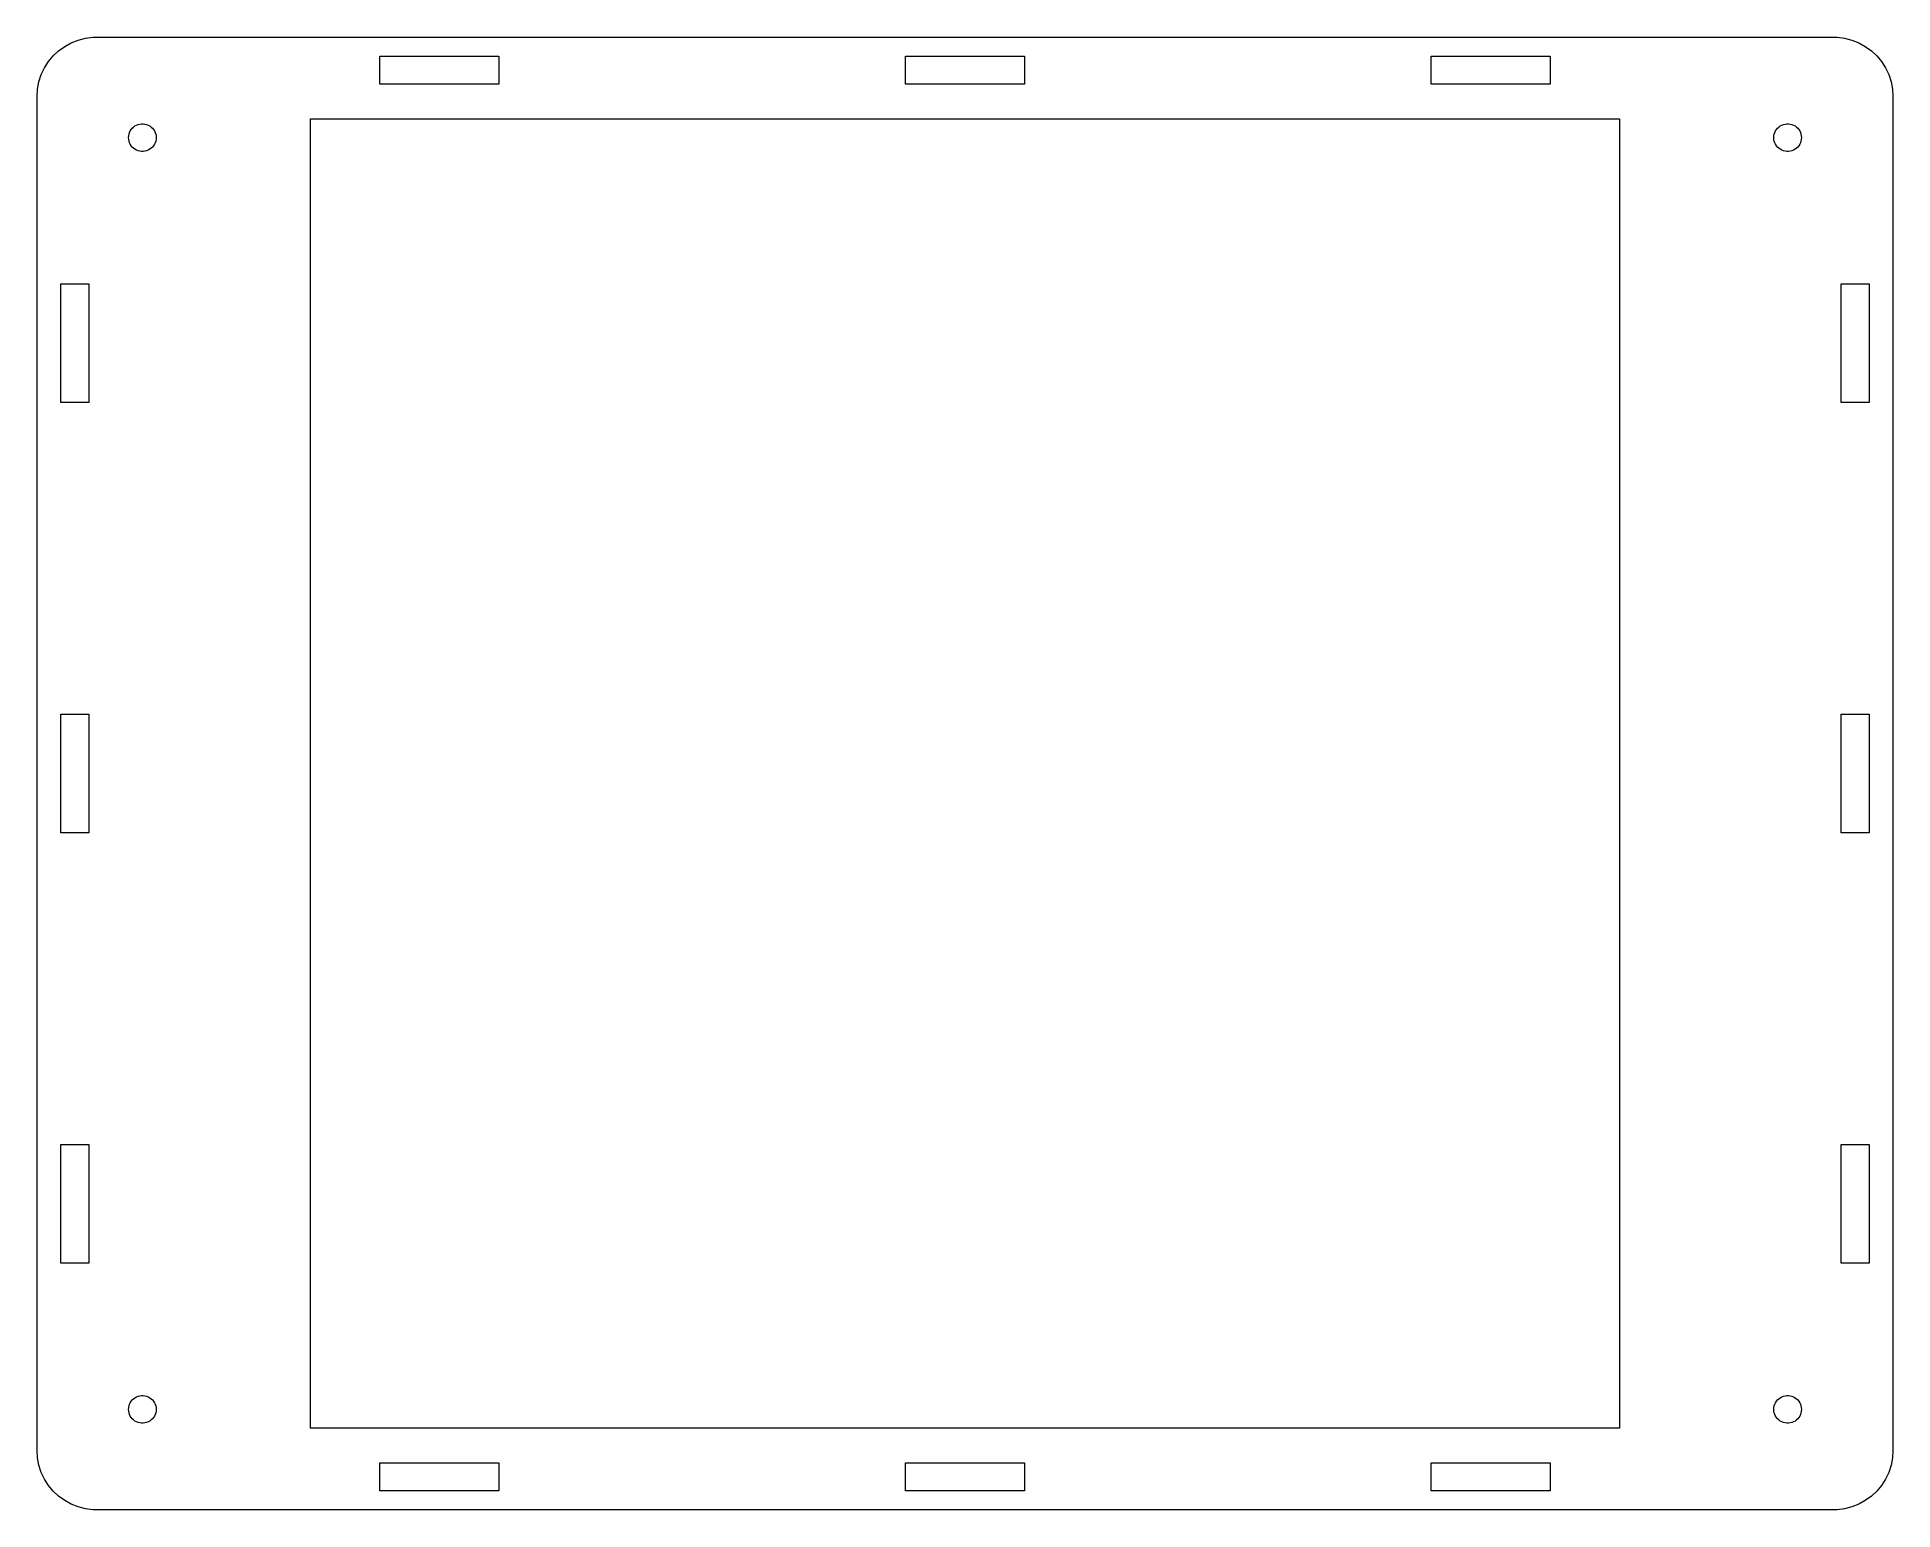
# Model space of a CAD drawing. Header units: inches. Extents: x -99 to 99, y -79 to 79.
import ezdxf

# ---------------------------------------------------------------- set-up
doc = ezdxf.new("R2010")
doc.units = ezdxf.units.IN
doc.layers.get('0').update_dxf_attribs({"linetype": 'CONTINUOUS', "lineweight": 0})

msp = doc.modelspace()

# ---------------------------------------------------------------- linework, layer by layer
for p, q in [((-96.952, 77.289), (-96.307, 77.758)), ((-96.307, 77.758), (-95.608, 78.142)), ((-95.608, 78.142), (-94.867, 78.436)), ((-94.867, 78.436), (-94.094, 78.634)), ((-94.094, 78.634), (-93.303, 78.734)), ((-93.303, 78.734), (-92.905, 78.734)), ((-92.905, 78.734), (-92.905, 78.747)), ((-92.905, 78.747), (92.905, 78.747)), ((92.905, 78.747), (92.905, 78.734)), ((92.905, 78.734), (93.303, 78.734)), ((93.303, 78.734), (94.094, 78.634)), ((94.094, 78.634), (94.867, 78.436)), ((94.867, 78.436), (95.608, 78.142)), ((95.608, 78.142), (96.307, 77.758)), ((96.307, 77.758), (96.952, 77.289)), ((-98.809, 74.734), (-98.469, 75.456)), ((-98.469, 75.456), (-98.042, 76.129)), ((-98.042, 76.129), (-97.534, 76.743)), ((-97.534, 76.743), (-96.952, 77.289)), ((-62.579, 73.715), (-62.579, 76.715)), ((-62.579, 76.715), (-49.879, 76.715)), ((-49.879, 76.715), (-49.879, 73.715)), ((-6.35, 73.715), (-6.35, 76.715)), ((-6.35, 76.715), (6.35, 76.715)), ((6.35, 76.715), (6.35, 73.715)), ((49.879, 73.715), (49.879, 76.715)), ((49.879, 76.715), (62.579, 76.715)), ((62.579, 76.715), (62.579, 73.715)), ((96.952, 77.289), (97.534, 76.743)), ((97.534, 76.743), (98.042, 76.129)), ((98.042, 76.129), (98.469, 75.456)), ((98.469, 75.456), (98.809, 74.734)), ((-99.204, 73.192), (-99.055, 73.976)), ((-99.055, 73.976), (-98.809, 74.734)), ((-49.879, 73.715), (-62.579, 73.715)), ((6.35, 73.715), (-6.35, 73.715)), ((62.579, 73.715), (49.879, 73.715)), ((98.809, 74.734), (99.055, 73.976)), ((99.055, 73.976), (99.204, 73.192)), ((-99.255, 72.397), (-99.204, 73.192)), ((-99.255, -72.397), (-99.255, 72.397)), ((99.204, 73.192), (99.255, 72.397)), ((99.255, 72.397), (99.255, -72.397)), ((-70, -70), (-70, 70)), ((-70, 70), (70, 70)), ((70, 70), (70, -70)), ((-89.473, 68), (-89.461, 68.184)), ((-89.461, 67.815), (-89.473, 68)), ((-89.461, 68.184), (-89.426, 68.366)), ((-89.426, 67.633), (-89.461, 67.815)), ((-89.426, 68.366), (-89.369, 68.542)), ((-89.369, 67.457), (-89.426, 67.633)), ((-89.369, 68.542), (-89.291, 68.709)), ((-89.291, 68.709), (-89.191, 68.866)), ((-89.191, 68.866), (-89.073, 69.008)), ((-89.073, 69.008), (-88.939, 69.135)), ((-88.939, 69.135), (-88.789, 69.243)), ((-88.789, 69.243), (-88.627, 69.333)), ((-88.627, 69.333), (-88.455, 69.401)), ((-88.455, 69.401), (-88.276, 69.447)), ((-88.276, 69.447), (-88.092, 69.47)), ((-88.092, 69.47), (-87.907, 69.47)), ((-87.907, 69.47), (-87.724, 69.447)), ((-87.724, 69.447), (-87.544, 69.401)), ((-87.544, 69.401), (-87.372, 69.333)), ((-87.372, 69.333), (-87.21, 69.243)), ((-87.21, 69.243), (-87.061, 69.135)), ((-87.061, 69.135), (-86.926, 69.008)), ((-86.926, 69.008), (-86.808, 68.866)), ((-86.808, 68.866), (-86.709, 68.709)), ((-86.709, 68.709), (-86.63, 68.542)), ((-86.63, 68.542), (-86.573, 68.366)), ((-86.573, 67.633), (-86.63, 67.457)), ((-86.573, 68.366), (-86.538, 68.184)), ((-86.538, 67.815), (-86.573, 67.633)), ((-86.538, 68.184), (-86.526, 68)), ((-86.526, 68), (-86.538, 67.815)), ((86.526, 68), (86.538, 68.184)), ((86.538, 67.815), (86.526, 68)), ((86.538, 68.184), (86.573, 68.366)), ((86.573, 67.633), (86.538, 67.815)), ((86.573, 68.366), (86.63, 68.542)), ((86.63, 67.457), (86.573, 67.633)), ((86.63, 68.542), (86.709, 68.709)), ((86.709, 68.709), (86.808, 68.866)), ((86.808, 68.866), (86.926, 69.008)), ((86.926, 69.008), (87.061, 69.135)), ((87.061, 69.135), (87.21, 69.243)), ((87.21, 69.243), (87.372, 69.333)), ((87.372, 69.333), (87.544, 69.401)), ((87.544, 69.401), (87.724, 69.447)), ((87.724, 69.447), (87.907, 69.47)), ((87.907, 69.47), (88.092, 69.47)), ((88.092, 69.47), (88.276, 69.447)), ((88.276, 69.447), (88.455, 69.401)), ((88.455, 69.401), (88.627, 69.333)), ((88.627, 69.333), (88.789, 69.243)), ((88.789, 69.243), (88.939, 69.135)), ((88.939, 69.135), (89.073, 69.008)), ((89.073, 69.008), (89.191, 68.866)), ((89.191, 68.866), (89.291, 68.709)), ((89.291, 68.709), (89.369, 68.542)), ((89.369, 68.542), (89.426, 68.366)), ((89.426, 67.633), (89.369, 67.457)), ((89.426, 68.366), (89.461, 68.184)), ((89.461, 67.815), (89.426, 67.633)), ((89.461, 68.184), (89.473, 68)), ((89.473, 68), (89.461, 67.815)), ((-89.291, 67.29), (-89.369, 67.457)), ((-89.191, 67.134), (-89.291, 67.29)), ((-89.073, 66.991), (-89.191, 67.134)), ((-88.939, 66.864), (-89.073, 66.991)), ((-88.789, 66.756), (-88.939, 66.864)), ((-88.627, 66.667), (-88.789, 66.756)), ((-88.455, 66.599), (-88.627, 66.667)), ((-88.276, 66.553), (-88.455, 66.599)), ((-88.092, 66.529), (-88.276, 66.553)), ((-87.907, 66.529), (-88.092, 66.529)), ((-87.724, 66.553), (-87.907, 66.529)), ((-87.544, 66.599), (-87.724, 66.553)), ((-87.372, 66.667), (-87.544, 66.599)), ((-87.21, 66.756), (-87.372, 66.667)), ((-87.061, 66.864), (-87.21, 66.756)), ((-86.926, 66.991), (-87.061, 66.864)), ((-86.808, 67.134), (-86.926, 66.991)), ((-86.709, 67.29), (-86.808, 67.134)), ((-86.63, 67.457), (-86.709, 67.29)), ((86.709, 67.29), (86.63, 67.457)), ((86.808, 67.134), (86.709, 67.29)), ((86.926, 66.991), (86.808, 67.134)), ((87.061, 66.864), (86.926, 66.991)), ((87.21, 66.756), (87.061, 66.864)), ((87.372, 66.667), (87.21, 66.756)), ((87.544, 66.599), (87.372, 66.667)), ((87.724, 66.553), (87.544, 66.599)), ((87.907, 66.529), (87.724, 66.553)), ((88.092, 66.529), (87.907, 66.529)), ((88.276, 66.553), (88.092, 66.529)), ((88.455, 66.599), (88.276, 66.553)), ((88.627, 66.667), (88.455, 66.599)), ((88.789, 66.756), (88.627, 66.667)), ((88.939, 66.864), (88.789, 66.756)), ((89.073, 66.991), (88.939, 66.864)), ((89.191, 67.134), (89.073, 66.991)), ((89.291, 67.29), (89.191, 67.134)), ((89.369, 67.457), (89.291, 67.29)), ((-96.715, 39.679), (-96.715, 52.379)), ((-96.715, 52.379), (-93.715, 52.379)), ((-93.715, 52.379), (-93.715, 39.679)), ((93.715, 39.679), (93.715, 52.379)), ((93.715, 52.379), (96.715, 52.379)), ((96.715, 52.379), (96.715, 39.679)), ((-93.715, 39.679), (-96.715, 39.679)), ((96.715, 39.679), (93.715, 39.679)), ((-96.715, -6.35), (-96.715, 6.35)), ((-96.715, 6.35), (-93.715, 6.35)), ((-93.715, 6.35), (-93.715, -6.35)), ((93.715, -6.35), (93.715, 6.35)), ((93.715, 6.35), (96.715, 6.35)), ((96.715, 6.35), (96.715, -6.35)), ((-93.715, -6.35), (-96.715, -6.35)), ((96.715, -6.35), (93.715, -6.35)), ((-96.715, -52.379), (-96.715, -39.679)), ((-96.715, -39.679), (-93.715, -39.679)), ((-93.715, -39.679), (-93.715, -52.379)), ((93.715, -52.379), (93.715, -39.679)), ((93.715, -39.679), (96.715, -39.679)), ((96.715, -39.679), (96.715, -52.379)), ((-93.715, -52.379), (-96.715, -52.379)), ((96.715, -52.379), (93.715, -52.379)), ((-89.426, -67.633), (-89.369, -67.457)), ((-89.369, -67.457), (-89.291, -67.29)), ((-89.291, -67.29), (-89.191, -67.134)), ((-89.191, -67.134), (-89.073, -66.991)), ((-89.073, -66.991), (-88.939, -66.864)), ((-88.939, -66.864), (-88.789, -66.756)), ((-88.789, -66.756), (-88.627, -66.667)), ((-88.627, -66.667), (-88.455, -66.599)), ((-88.455, -66.599), (-88.276, -66.553)), ((-88.276, -66.553), (-88.092, -66.529)), ((-88.092, -66.529), (-87.907, -66.529)), ((-87.907, -66.529), (-87.724, -66.553)), ((-87.724, -66.553), (-87.544, -66.599)), ((-87.544, -66.599), (-87.372, -66.667)), ((-87.372, -66.667), (-87.21, -66.756)), ((-87.21, -66.756), (-87.061, -66.864)), ((-87.061, -66.864), (-86.926, -66.991)), ((-86.926, -66.991), (-86.808, -67.134)), ((-86.808, -67.134), (-86.709, -67.29)), ((-86.709, -67.29), (-86.63, -67.457)), ((-86.63, -67.457), (-86.573, -67.633)), ((86.573, -67.633), (86.63, -67.457)), ((86.63, -67.457), (86.709, -67.29)), ((86.709, -67.29), (86.808, -67.134)), ((86.808, -67.134), (86.926, -66.991)), ((86.926, -66.991), (87.061, -66.864)), ((87.061, -66.864), (87.21, -66.756)), ((87.21, -66.756), (87.372, -66.667)), ((87.372, -66.667), (87.544, -66.599)), ((87.544, -66.599), (87.724, -66.553)), ((87.724, -66.553), (87.907, -66.529)), ((87.907, -66.529), (88.092, -66.529)), ((88.092, -66.529), (88.276, -66.553)), ((88.276, -66.553), (88.455, -66.599)), ((88.455, -66.599), (88.627, -66.667)), ((88.627, -66.667), (88.789, -66.756)), ((88.789, -66.756), (88.939, -66.864)), ((88.939, -66.864), (89.073, -66.991)), ((89.073, -66.991), (89.191, -67.134)), ((89.191, -67.134), (89.291, -67.29)), ((89.291, -67.29), (89.369, -67.457)), ((89.369, -67.457), (89.426, -67.633)), ((-89.473, -68), (-89.461, -67.815)), ((-89.461, -68.184), (-89.473, -68)), ((-89.461, -67.815), (-89.426, -67.633)), ((-89.426, -68.366), (-89.461, -68.184)), ((-89.369, -68.542), (-89.426, -68.366)), ((-89.291, -68.709), (-89.369, -68.542)), ((-89.191, -68.866), (-89.291, -68.709)), ((-89.073, -69.008), (-89.191, -68.866)), ((-88.939, -69.135), (-89.073, -69.008)), ((-88.789, -69.243), (-88.939, -69.135)), ((-88.627, -69.333), (-88.789, -69.243)), ((-88.455, -69.401), (-88.627, -69.333)), ((-88.276, -69.447), (-88.455, -69.401)), ((-88.092, -69.47), (-88.276, -69.447)), ((-87.907, -69.47), (-88.092, -69.47)), ((-87.724, -69.447), (-87.907, -69.47)), ((-87.544, -69.401), (-87.724, -69.447)), ((-87.372, -69.333), (-87.544, -69.401)), ((-87.21, -69.243), (-87.372, -69.333)), ((-87.061, -69.135), (-87.21, -69.243)), ((-86.926, -69.008), (-87.061, -69.135)), ((-86.808, -68.866), (-86.926, -69.008)), ((-86.709, -68.709), (-86.808, -68.866)), ((-86.63, -68.542), (-86.709, -68.709)), ((-86.573, -68.366), (-86.63, -68.542)), ((-86.573, -67.633), (-86.538, -67.815)), ((-86.538, -68.184), (-86.573, -68.366)), ((-86.538, -67.815), (-86.526, -68)), ((-86.526, -68), (-86.538, -68.184)), ((86.526, -68), (86.538, -67.815)), ((86.538, -68.184), (86.526, -68)), ((86.538, -67.815), (86.573, -67.633)), ((86.573, -68.366), (86.538, -68.184)), ((86.63, -68.542), (86.573, -68.366)), ((86.709, -68.709), (86.63, -68.542)), ((86.808, -68.866), (86.709, -68.709)), ((86.926, -69.008), (86.808, -68.866)), ((87.061, -69.135), (86.926, -69.008)), ((87.21, -69.243), (87.061, -69.135)), ((87.372, -69.333), (87.21, -69.243)), ((87.544, -69.401), (87.372, -69.333)), ((87.724, -69.447), (87.544, -69.401)), ((87.907, -69.47), (87.724, -69.447)), ((88.092, -69.47), (87.907, -69.47)), ((88.276, -69.447), (88.092, -69.47)), ((88.455, -69.401), (88.276, -69.447)), ((88.627, -69.333), (88.455, -69.401)), ((88.789, -69.243), (88.627, -69.333)), ((88.939, -69.135), (88.789, -69.243)), ((89.073, -69.008), (88.939, -69.135)), ((89.191, -68.866), (89.073, -69.008)), ((89.291, -68.709), (89.191, -68.866)), ((89.369, -68.542), (89.291, -68.709)), ((89.426, -68.366), (89.369, -68.542)), ((89.426, -67.633), (89.461, -67.815)), ((89.461, -68.184), (89.426, -68.366)), ((89.461, -67.815), (89.473, -68)), ((89.473, -68), (89.461, -68.184)), ((70, -70), (-70, -70)), ((-99.204, -73.192), (-99.255, -72.397)), ((-99.055, -73.976), (-99.204, -73.192)), ((99.204, -73.192), (99.055, -73.976)), ((99.255, -72.397), (99.204, -73.192)), ((-98.809, -74.734), (-99.055, -73.976)), ((-98.469, -75.456), (-98.809, -74.734)), ((-62.579, -76.715), (-62.579, -73.715)), ((-62.579, -73.715), (-49.879, -73.715)), ((-49.879, -73.715), (-49.879, -76.715)), ((-6.35, -76.715), (-6.35, -73.715)), ((-6.35, -73.715), (6.35, -73.715)), ((6.35, -73.715), (6.35, -76.715)), ((49.879, -76.715), (49.879, -73.715)), ((49.879, -73.715), (62.579, -73.715)), ((62.579, -73.715), (62.579, -76.715)), ((98.809, -74.734), (98.469, -75.456)), ((99.055, -73.976), (98.809, -74.734)), ((-98.042, -76.129), (-98.469, -75.456)), ((-97.534, -76.743), (-98.042, -76.129)), ((-96.952, -77.289), (-97.534, -76.743)), ((-96.307, -77.758), (-96.952, -77.289)), ((-49.879, -76.715), (-62.579, -76.715)), ((6.35, -76.715), (-6.35, -76.715)), ((62.579, -76.715), (49.879, -76.715)), ((96.952, -77.289), (96.307, -77.758)), ((97.534, -76.743), (96.952, -77.289)), ((98.042, -76.129), (97.534, -76.743)), ((98.469, -75.456), (98.042, -76.129)), ((-95.608, -78.142), (-96.307, -77.758)), ((-94.867, -78.436), (-95.608, -78.142)), ((-94.094, -78.634), (-94.867, -78.436)), ((-93.303, -78.734), (-94.094, -78.634)), ((-92.905, -78.734), (-93.303, -78.734)), ((-92.905, -78.747), (-92.905, -78.734)), ((92.905, -78.747), (-92.905, -78.747)), ((93.303, -78.734), (92.905, -78.734)), ((92.905, -78.734), (92.905, -78.747)), ((94.094, -78.634), (93.303, -78.734)), ((94.867, -78.436), (94.094, -78.634)), ((95.608, -78.142), (94.867, -78.436)), ((96.307, -77.758), (95.608, -78.142))]:
    msp.add_line(p, q)

doc.saveas('drawing.dxf')
